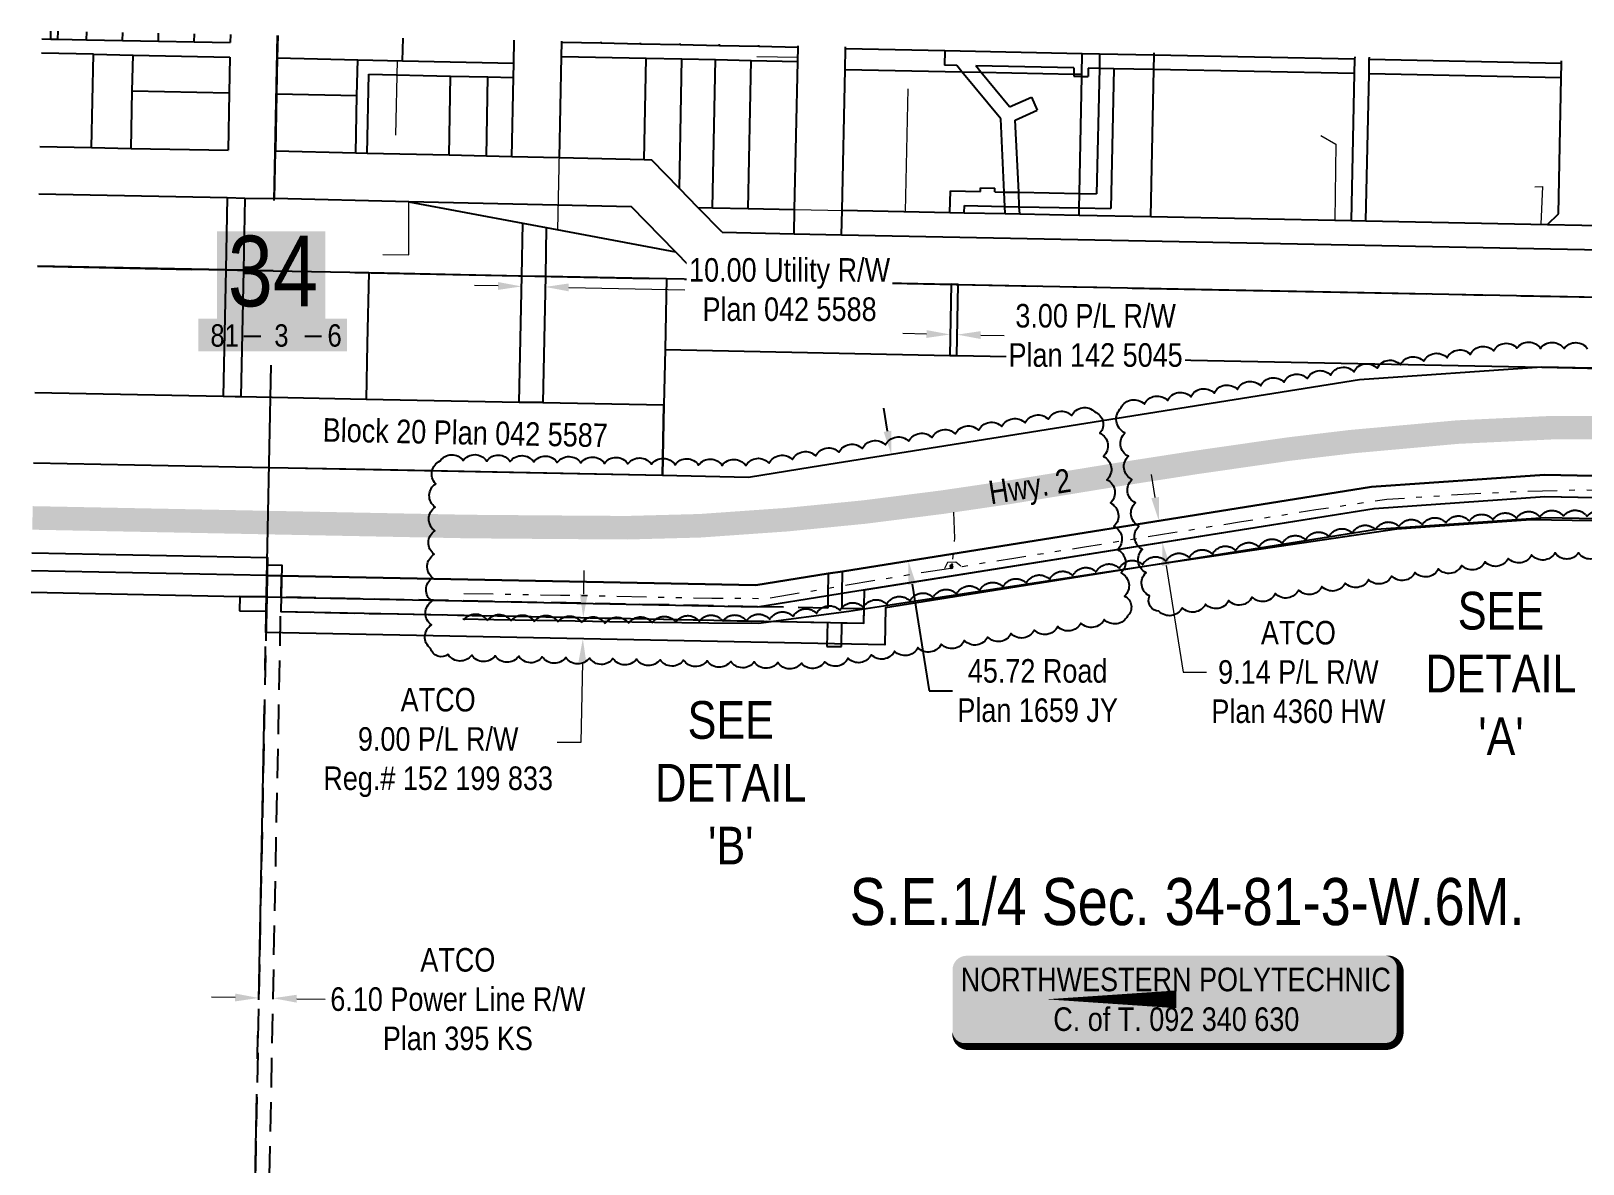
# Model space of a CAD drawing. Extents: x 414001 to 415604, y 6213282 to 6215080.
# Drawn here: x 414044 to 414703, y 6213824 to 6214305 of the extents above; entities that cross this region are included whole.
import ezdxf
from ezdxf.enums import TextEntityAlignment as Align

# ---------------------------------------------------------------- set-up
doc = ezdxf.new("R2010")
doc.units = 0
doc.header["$LTSCALE"] = 5
doc.header["$PDSIZE"] = 0.5
for name, pattern in [('0', [1, 1, 0]), ('CENTERLINEX33', [6.5, 2.5, -1, 0.5, -1, 0.5, -1]), ('foc-FLOWLINE', [3.75, 2.5, -1.25]), ('foc-QUARTERLINE', [33, 25, -3, 2, -3])]:
    doc.linetypes.add(name, pattern=pattern)
doc.layers.get('Defpoints').update_dxf_attribs({"color": 9})
for name, color, linetype in [('10', 1, 'Continuous'), ('9', 3, 'Continuous'), ('AS-FENCE-DASH', 48, 'foc-FENCE-DASH'), ('AS-OWNER', 7, 'Continuous'), ('AS-ROADS', 254, 'Continuous'), ('AS-SYMBOL', 7, 'Continuous'), ('AS-UNDERLAY-H', 141, 'Continuous'), ('C-EZE', 13, 'foc-FLOWLINE'), ('C-RW', 13, 'Continuous'), ('C-SYMBOL', 7, 'Continuous'), ('DETAIL-T', 7, 'Continuous'), ('F-RW', 190, 'Continuous'), ('L-SECLBL', 7, 'Continuous'), ('L-SECQ', 8, 'foc-QUARTERLINE'), ('L-TITLEDB', 4, 'Continuous'), ('L-TITLEDB-T', 4, 'Continuous'), ('P-PROPOSED', 10, 'Continuous'), ('T-BUSH', 110, '0')]:
    doc.layers.add(name, color=color, linetype=linetype)
for name, color, linetype, lineweight in [('AS-GENERAL', 48, 'Continuous', 18), ('C-EZE-T', 13, 'Continuous', 9), ('C-RW-T', 13, 'Continuous', 9), ('EXISTING PIPE (EXIST OR HP)', 240, 'CENTERLINEX33', 20), ('F-RW-T', 190, 'Continuous', 9)]:
    doc.layers.add(name, color=color, linetype=linetype, lineweight=lineweight)
doc.layers.add('AS-PIPE-AG', color=7, linetype='Continuous', true_color=0x7d00fa)
doc.layers.add('AS-TELUS-ATCO PIPELINES', color=7, linetype='foc-TEL', lineweight=9, true_color=0xff9c38)
doc.styles.add('175L', font='ARIALN.TTF', dxfattribs={"height": 20})
doc.styles.add('80', font='ARIALN.TTF', dxfattribs={"height": 10})
doc.styles.add('80CG', font='ARIALN.TTF', dxfattribs={"height": 10})
doc.styles.add('80L', font='ARIALN.TTF', dxfattribs={"height": 10})
doc.styles.add('foc-LtypeFont', font='ARIALN.TTF', dxfattribs={"height": 7.35})
doc.styles.add('SIMPLEX', font='ARIALN.TTF')
doc.linetypes.add('foc-FENCE-DASH', pattern='A,0.5,-0.5,1,-0.5,1,-0.5,1,-0.5,1,-0.5,["X",foc-LtypeFont,S=0.2,R=0,X=-0.625,Y=-0.75],-0.5', length=7.5)
doc.linetypes.add('foc-TEL', pattern='A,2,-1,["T",foc-LtypeFont,S=0.2,R=0,X=-0.425,Y=-0.75],-1.24,8', length=12.24)
doc.dimstyles.new('Compass 5 000', dxfattribs={"dimscale": 5, "dimtxt": 9, "dimasz": 2, "dimexe": 0.2, "dimexo": 0.0625, "dimgap": 0.5, "dimtad": 0, "dimtih": 1, "dimtoh": 1, "dimzin": 0, "dimdsep": 46, "dimtxsty": '80CG', "dimcen": 0.1, "dimse1": 1, "dimse2": 1, "dimclrd": 256, "dimclrt": 256, "dimaunit": 1, "dimadec": 4, "dimazin": 0, "dimtfac": 0.06, "dimtofl": 0, "dimtmove": 0, "dimatfit": 1, "dimfxl": 0.2, "dimtolj": 1, "dimtzin": 0, "dimlwd": -1, "dimarcsym": 0})

# ---------------------------------------------------------------- blocks, each defined once
blk = doc.blocks.new('L-SECLBL')
at = {"layer": '9', "color": 7}
for p, q in [((-5.08, -27.83), (-12.29, -27.83)), ((20.7, -27.83), (13.5, -27.83))]:
    blk.add_line(p, q, dxfattribs=at)
at = {"layer": '10', "color": 2, "style": 'SIMPLEX'}
blk.add_attdef('SEC', text='', height=30, dxfattribs=at).set_placement((0, 0), align=Align.MIDDLE)
at = {"layer": '10', "color": 5, "style": '80L'}
blk.add_attdef('TWP', text='', height=9.5, dxfattribs=at).set_placement((-14.43, -27.37), align=Align.MIDDLE_RIGHT)
blk.add_attdef('RGE', text='', height=9.5, dxfattribs=at).set_placement((3.62, -27.37), align=Align.MIDDLE_CENTER)
blk.add_attdef('MER', text='', height=9.5, dxfattribs=at).set_placement((23.17, -27.37), align=Align.MIDDLE_LEFT)
blk = doc.blocks.new('*D443')
at = {"layer": 'Defpoints', "color": 0, "transparency": 16777216}
for p in [(414465.17, 6214133.77), (414409.26, 6214124.84), (414472.37, 6214088.64)]:
    blk.add_point(p, dxfattribs=at)
at = {"layer": 'L-TITLEDB-T', "transparency": 16777216}
for p, q in [((414407.69, 6214134.72), (414406.11, 6214144.59)), ((414418.04, 6214069.84), (414425.26, 6214024.63)), ((414425.26, 6214024.63), (414435.26, 6214024.63))]:
    blk.add_line(p, q, dxfattribs=at)
for points in [[(414409.33, 6214134.98), (414406.04, 6214134.45), (414409.26, 6214124.84)], [(414419.69, 6214070.1), (414416.4, 6214069.58), (414416.47, 6214079.72)]]:
    blk.add_solid(points, dxfattribs=at)
at = {"layer": 'L-TITLEDB-T', "transparency": 16777216, "insert": (414471.35, 6214024.63), "char_height": 10, "width": 340.8138, "attachment_point": 5, "style": '80CG'}
blk.add_mtext('\\A1;45.72 Road\\PPlan 1659 JY', dxfattribs=at)
blk = doc.blocks.new('*D445')
at = {"layer": 'Defpoints', "color": 0, "transparency": 16777216}
for p in [(414262.34, 6214195.99), (414252.09, 6214183.7), (414262.09, 6214183.5)]:
    blk.add_point(p, dxfattribs=at)
at = {"layer": 'F-RW-T', "transparency": 16777216}
for p, q in [((414242.35, 6214196.4), (414232.35, 6214196.6)), ((414272.34, 6214195.79), (414321.59, 6214194.8))]:
    blk.add_line(p, q, dxfattribs=at)
for points in [[(414242.38, 6214198.07), (414242.31, 6214194.73), (414252.34, 6214196.2)], [(414272.37, 6214197.46), (414272.31, 6214194.13), (414262.34, 6214195.99)]]:
    blk.add_solid(points, dxfattribs=at)
at = {"layer": 'F-RW-T', "transparency": 16777216, "insert": (414366.08, 6214194.8), "char_height": 10, "attachment_point": 5, "style": '80CG', "bg_fill": 3, "box_fill_scale": 1.1, "bg_fill_color": 256, "bg_fill_true_color": 13158600, "bg_fill_transparency": 0}
blk.add_mtext('\\A1;10.00 Utility R/W\\PPlan 042 5588', dxfattribs=at)
blk = doc.blocks.new('*D446')
at = {"layer": 'Defpoints', "color": 0, "transparency": 16777216}
for p in [(414434.49, 6214190.84), (414437.49, 6214190.78), (414437.19, 6214175.75)]:
    blk.add_point(p, dxfattribs=at)
at = {"layer": 'F-RW-T', "transparency": 16777216}
for p, q in [((414424.2, 6214176.01), (414414.2, 6214176.21)), ((414447.19, 6214175.55), (414457.19, 6214175.36))]:
    blk.add_line(p, q, dxfattribs=at)
for points in [[(414424.23, 6214177.67), (414424.16, 6214174.34), (414434.19, 6214175.81)], [(414447.22, 6214177.22), (414447.16, 6214173.89), (414437.19, 6214175.75)]]:
    blk.add_solid(points, dxfattribs=at)
at = {"layer": 'F-RW-T', "transparency": 16777216, "insert": (414495.96, 6214175.36), "char_height": 10, "attachment_point": 5, "style": '80CG', "bg_fill": 3, "box_fill_scale": 1.1, "bg_fill_color": 256, "bg_fill_true_color": 13158600, "bg_fill_transparency": 0}
blk.add_mtext('\\A1;3.00 P/L R/W\\PPlan 142 5045', dxfattribs=at)
blk = doc.blocks.new('*D447')
at = {"layer": 'C-EZE-T', "transparency": 16777216}
for p, q in [((414130.79, 6213894.42), (414120.79, 6213894.61)), ((414156.92, 6213893.9), (414168.94, 6213893.66))]:
    blk.add_line(p, q, dxfattribs=at)
for points in [[(414130.82, 6213896.08), (414130.75, 6213892.75), (414140.78, 6213894.22)], [(414156.95, 6213895.57), (414156.89, 6213892.23), (414146.92, 6213894.1)]]:
    blk.add_solid(points, dxfattribs=at)
at = {"layer": 'Defpoints', "color": 0, "transparency": 16777216}
for p in [(414142.78, 6213995.74), (414148.92, 6213995.62), (414146.92, 6213894.1)]:
    blk.add_point(p, dxfattribs=at)
at = {"layer": 'C-EZE-T', "transparency": 16777216, "insert": (414225.31, 6213893.66), "char_height": 10, "attachment_point": 5, "style": '80CG'}
blk.add_mtext('\\A1;ATCO\\P6.10 Power Line R/W\\PPlan 395 KS', dxfattribs=at)
blk = doc.blocks.new('*D450')
at = {"layer": 'C-RW-T', "transparency": 16777216}
for p, q in [((414521.24, 6214106.57), (414519.66, 6214116.44)), ((414525.83, 6214077.79), (414533.06, 6214032.51)), ((414533.06, 6214032.51), (414543.06, 6214032.51))]:
    blk.add_line(p, q, dxfattribs=at)
for points in [[(414522.88, 6214106.83), (414519.59, 6214106.31), (414522.81, 6214096.69)], [(414527.48, 6214078.05), (414524.18, 6214077.53), (414524.25, 6214087.67)]]:
    blk.add_solid(points, dxfattribs=at)
at = {"layer": 'Defpoints', "color": 0, "transparency": 16777216}
for p in [(414575.28, 6214105.07), (414576.72, 6214096.04), (414524.25, 6214087.67)]:
    blk.add_point(p, dxfattribs=at)
at = {"layer": 'C-RW-T', "transparency": 16777216, "insert": (414582, 6214032.51), "char_height": 10, "attachment_point": 5, "style": '80CG'}
blk.add_mtext('\\A1;ATCO\\P9.14 P/L R/W\\PPlan 4360 HW', dxfattribs=at)
blk = doc.blocks.new('*U510')
h = blk.add_hatch(color=59)
edge = h.paths.add_edge_path()
edge.add_line((-89, -20), (89, -20))
edge.add_arc((89, -14), 6, 270, 360)
edge.add_line((95, -14), (95, 12.5))
edge.add_arc((89, 12.5), 6, 0, 90)
edge.add_line((89, 18.5), (-89, 18.5))
edge.add_arc((-89, 12.5), 6, 90, 180)
edge.add_line((-95, 12.5), (-95, -14))
edge.add_arc((-89, -14), 6, 180, 270)
at = {"color": 1, "flags": 128}
blk.add_lwpolyline([(-89, -20, 3, 3, 0), (89, -20, 3, 3, 0.414214), (95, -14, 3, 3, 0), (95, 12.5, 3, 0, 0.414214), (89, 18.5, 0, 0, 0), (-89, 18.5, 0, 0, 0.414214), (-95, 12.5, 0, 0, 0), (-95, -14, 0, 3, 0.414214)], format="xyseb", close=True, dxfattribs=at)
blk.add_lwpolyline([(-55.19, 0, 0, 7.5, 0), (0, 0, 0, 0, 0)], format="xyseb", dxfattribs=at)
at = {"color": 1, "style": '80'}
blk.add_attdef('ENTER_TEXT_001', (-35.99, -5), '', height=10, dxfattribs=at)
blk = doc.blocks.new('*D512')
at = {"layer": 'Defpoints', "color": 0, "transparency": 16777216}
for p in [(414183.4, 6214057.54), (414183.22, 6214048.58), (414278.35, 6214046.68)]:
    blk.add_point(p, dxfattribs=at)
at = {"layer": 'F-RW-T', "transparency": 16777216}
for p, q in [((414278.73, 6214065.63), (414278.93, 6214075.63)), ((414278.15, 6214036.68), (414277.47, 6214002.63)), ((414277.47, 6214002.63), (414267.47, 6214002.63))]:
    blk.add_line(p, q, dxfattribs=at)
for points in [[(414277.06, 6214065.67), (414280.39, 6214065.6), (414278.53, 6214055.64)], [(414276.48, 6214036.72), (414279.81, 6214036.65), (414278.35, 6214046.68)]]:
    blk.add_solid(points, dxfattribs=at)
at = {"layer": 'F-RW-T', "transparency": 16777216, "insert": (414216.95, 6214002.63), "char_height": 10, "attachment_point": 5, "style": '80CG'}
blk.add_mtext('\\A1;ATCO\\P9.00 P/L R/W\\PReg.# 152 199 833', dxfattribs=at)
blk = doc.blocks.new('VALVE')
h = blk.add_hatch(color=255)
h.dxf.hatch_style = 1
edge = h.paths.add_edge_path()
edge.add_line((-0.3, 0.2), (-1.2, 0.6))
edge.add_line((-1.2, 0.6), (-1.2, -0.6))
edge.add_line((-1.2, -0.6), (-0.3, -0.2))
edge.add_arc((0, 0), 0.411, 215.87753, 324.12247)
edge.add_line((0.3, -0.2), (1.2, -0.6))
edge.add_line((1.2, -0.6), (1.2, 0.6))
edge.add_line((1.2, 0.6), (0.3, 0.2))
edge.add_arc((0, 0), 0.411, 35.87753, 144.12247)
at = {"color": 48}
for p, q in [((-1.1, 0.4), (-1.1, -0.4)), ((-0.3, 0.1), (-1.1, 0.4)), ((0.3, 0.1), (1.1, 0.4)), ((1.1, 0.4), (1.1, -0.4)), ((-1.1, -0.4), (-0.3, -0.1)), ((1.1, -0.4), (0.3, -0.1))]:
    blk.add_line(p, q, dxfattribs=at)
for radius in [0.311, 0.11]:
    blk.add_circle((0, 0), radius, dxfattribs=at)
blk = doc.blocks.new('RISER')
h = blk.add_hatch(color=255)
h.dxf.hatch_style = 1
edge = h.paths.add_edge_path()
edge.add_arc((0, 0), 0.7, 0, 360)
blk.add_hatch(color=13).paths.add_polyline_path([(0.6, -0.2), (-0.6, -0.2, 0.774597)])
at = {"color": 13}
blk.add_line((-0.6, -0.2), (0.6, -0.2), dxfattribs=at)
blk.add_circle((0, 0), 0.6, dxfattribs=at)

msp = doc.modelspace()

# ---------------------------------------------------------------- hatches: boundary and pattern name
at = {"layer": 'AS-ROADS'}
h = msp.add_hatch(color=256, dxfattribs=at)
h.dxf.hatch_style = 1
h.paths.add_polyline_path([(415047.379, 6214132.574), (414943.737, 6214135.03), (414935.583, 6214135.728), (414918.576, 6214136.239), (414874.738, 6214137.1), (414837.303, 6214138.001), (414789.069, 6214139.635), (414744.824, 6214141.291), (414689.663, 6214141.262), (414649.358, 6214139.379), (414603.85, 6214135.286), (414577.324, 6214132.134), (414537.632, 6214126.423), (414504.427, 6214121.264), (414458.182, 6214113.709), (414430.298, 6214109.6), (414397.154, 6214105.402), (414364.345, 6214102.18), (414327.811, 6214099.614), (414297.075, 6214098.791), (414262.081, 6214099.031), (414229.367, 6214099.298), (414044.894, 6214102.949), (414044.697, 6214092.955), (414229.227, 6214089.303), (414262.006, 6214089.035), (414297.175, 6214088.794), (414328.295, 6214089.627), (414365.184, 6214092.218), (414398.271, 6214095.468), (414431.655, 6214099.696), (414459.717, 6214103.831), (414506, 6214111.393), (414539.111, 6214116.537), (414578.626, 6214122.222), (414604.888, 6214125.343), (414650.039, 6214129.404), (414689.899, 6214131.266), (414744.64, 6214131.295), (414788.713, 6214129.645), (414837.014, 6214128.009), (414874.52, 6214127.106), (414918.328, 6214126.246), (414935.006, 6214125.745), (414943.192, 6214125.044), (415047.142, 6214122.581)])
at = {"layer": 'AS-UNDERLAY-H'}
h = msp.add_hatch(color=256, dxfattribs=at)
h.dxf.hatch_style = 1
h.paths.add_polyline_path([(414169.006, 6214182.501), (414178.248, 6214182.501), (414178.248, 6214168.597), (414115.202, 6214168.597), (414115.202, 6214182.501), (414123.144, 6214182.501), (414123.144, 6214219.542), (414169.006, 6214219.542)])

# ---------------------------------------------------------------- linework, layer by layer
at = {"layer": 'AS-FENCE-DASH', "flags": 128}
msp.add_lwpolyline([(414227.448, 6214055.114), (414240.606, 6214054.884), (414267.92, 6214054.362), (414289.727, 6214054.041), (414308.765, 6214053.746), (414331.778, 6214053.37), (414352.838, 6214053.23), (414391.16, 6214058.413), (414424.302, 6214063.446), (414454.229, 6214068.049), (414495.874, 6214074.401), (414526.023, 6214078.961), (414578.678, 6214086.68), (414623.764, 6214093.285), (414680.625, 6214097.349), (414698.2, 6214097.029), (414719.903, 6214096.763), (414746.776, 6214096.25)], dxfattribs=at)
at = {"layer": 'AS-GENERAL', "flags": 128}
msp.add_lwpolyline([(414438.757, 6214077.525), (414436.564, 6214079.225), (414433.114, 6214078.97), (414431.844, 6214076.456), (414431.841, 6214076.441)], dxfattribs=at)
at = {"layer": 'AS-PIPE-AG', "flags": 128}
for points in [[(414435.05, 6214077.773), (414434.559, 6214077.72), (414434.275, 6214077.666), (414434.401, 6214076.729), (414434.687, 6214076.708), (414435.182, 6214076.807), (414435.143, 6214077.424), (414435.05, 6214077.773)], [(414435.05, 6214077.773), (414435.028, 6214078.269)]]:
    msp.add_lwpolyline(points, dxfattribs=at)
at = {"layer": 'AS-TELUS-ATCO PIPELINES', "flags": 128}
for points in [[(414193.492, 6214209.783), (414204.574, 6214209.562), (414204.557, 6214232.144), (414267.776, 6214220.255), (414269.247, 6214293.806), (414272.068, 6214293.747)], [(414368.236, 6214228.915), (414369.625, 6214291.727), (414369.659, 6214293.369), (414352.168, 6214293.684)], [(414199.04, 6214260.411), (414199.735, 6214292.055)], [(414687.675, 6214222.515), (414692.335, 6214226.992), (414693.657, 6214290.822), (414693.49, 6214291.893)], [(414416.207, 6214280.136), (414415.163, 6214227.972)], [(414591.494, 6214260.22), (414597.92, 6214256.537), (414597.506, 6214224.323)], [(414682.282, 6214238.451), (414685.573, 6214238.607), (414684.833, 6214222.573)], [(414368.236, 6214228.915), (414941.252, 6214217.436)], [(414045.248, 6214121.251), (414312.177, 6214115.909), (414313.248, 6214169.37), (414947.921, 6214156.649), (414968.029, 6214156.242), (415047.803, 6214154.629)]]:
    msp.add_lwpolyline(points, dxfattribs=at)
at = {"layer": 'C-EZE'}
msp.add_lwpolyline([(414145.44, 6213818.745), (414150.152, 6214058.205), (414382.182, 6214053.56), (414381.93, 6214043.42), (414388.121, 6214043.322), (414388.275, 6214053.438), (414397.658, 6214053.25), (414397.78, 6214059.343), (414388.367, 6214059.53), (414388.465, 6214065.989), (414388.606, 6214075.268), (414382.497, 6214074.294), (414382.356, 6214065.016), (414382.275, 6214059.653), (414352.501, 6214060.249), (414150.272, 6214064.297), (414150.451, 6214073.435), (414144.359, 6214073.557), (414144.179, 6214064.418), (414132.804, 6214064.646), (414132.682, 6214058.554), (414144.06, 6214058.326), (414139.348, 6213818.865)], dxfattribs=at)
at = {"layer": 'C-RW'}
msp.add_lwpolyline([(414044.18, 6214066.42), (414132.804, 6214064.646), (414144.179, 6214064.418), (414150.272, 6214064.297), (414352.501, 6214060.249), (414382.356, 6214065.016), (414388.465, 6214065.989), (414614.109, 6214102.01), (414686.647, 6214107.042), (414941.603, 6214101.913), (414941.787, 6214111.071), (414686.422, 6214116.188), (414613.058, 6214111.1), (414388.606, 6214075.268), (414382.497, 6214074.294), (414351.817, 6214069.407), (414150.451, 6214073.435), (414144.359, 6214073.557), (414044.358, 6214075.558)], dxfattribs=at)
at = {"layer": 'EXISTING PIPE (EXIST OR HP)', "flags": 128}
for points in [[(414227.852, 6214065.909), (414241.014, 6214065.678), (414268.897, 6214065.204), (414289.979, 6214064.793), (414309.071, 6214064.399), (414333.033, 6214063.939), (414356.574, 6214063.795), (414390.468, 6214069.529), (414423.07, 6214074.929), (414433.542, 6214076.538), (414436.178, 6214076.989), (414439.257, 6214077.401), (414461.251, 6214080.908), (414491.3, 6214085.735), (414528.664, 6214091.724), (414557.847, 6214096.376), (414589.395, 6214101.534), (414619.583, 6214105.866), (414649.546, 6214107.887), (414675.479, 6214109.232), (414701.083, 6214109.877), (414722.012, 6214109.424), (414747.349, 6214108.886)], [(414435.621, 6214100.362), (414436.066, 6214089.377), (414434.988, 6214078.322), (414436.178, 6214076.989)]]:
    msp.add_lwpolyline(points, dxfattribs=at)
at = {"layer": 'F-RW'}
msp.add_lwpolyline([(414262.851, 6214221.181), (414262.433, 6214200.557), (414261.348, 6214146.915), (414251.35, 6214147.114), (414252.437, 6214200.756), (414252.888, 6214223.055)], close=True, dxfattribs=at)
at = {"layer": 'F-RW', "flags": 128}
for points in [[(414437.017, 6214166.889), (414437.613, 6214197.051), (414434.614, 6214197.11), (414434.018, 6214166.949)], [(414931.835, 6213382.749), (414913.871, 6213383.101), (414928.607, 6214093.177), (414686.869, 6214098.039), (414615.132, 6214093.063), (414406.788, 6214059.804), (414406.473, 6214044.118), (414143.884, 6214049.371), (414144.448, 6214078.084), (414150.544, 6214077.964), (414150.157, 6214058.244), (414397.659, 6214053.293), (414397.944, 6214067.502), (414614.109, 6214102.01), (414686.647, 6214107.042), (414937.788, 6214101.99), (414937.377, 6214082.148), (414946.362, 6214081.958), (414946.19, 6214072.964), (414937.19, 6214073.154), (414923.052, 6213391.919), (414932.022, 6213391.743)]]:
    msp.add_lwpolyline(points, close=True, dxfattribs=at)
at = {"layer": 'L-SECQ'}
for p, q in [((414147.397, 6214232.734), (414148.76, 6214302.692)), ((414046.874, 6214204.733), (414112.292, 6214203.436)), ((414181.532, 6214202.063), (414948.487, 6214186.859)), ((414131.148, 6213398.465), (414146.034, 6214162.777))]:
    msp.add_line(p, q, dxfattribs=at)
at = {"layer": 'L-TITLEDB'}
for p, q in [((414048.754, 6214301.267), (414052.539, 6214301.19)), ((414048.754, 6214301.267), (414052.539, 6214301.19)), ((414052.539, 6214301.19), (414052.607, 6214304.598)), ((414052.539, 6214301.19), (414055.585, 6214301.129)), ((414052.539, 6214301.19), (414055.585, 6214301.129)), ((414055.585, 6214301.129), (414055.653, 6214304.537)), ((414055.585, 6214301.129), (414067.777, 6214300.886)), ((414055.585, 6214301.129), (414067.777, 6214300.886)), ((414067.777, 6214300.886), (414067.844, 6214304.296)), ((414067.777, 6214300.886), (414083.007, 6214300.581)), ((414067.777, 6214300.886), (414083.007, 6214300.581)), ((414083.007, 6214300.581), (414083.074, 6214303.994)), ((414083.007, 6214300.581), (414098.237, 6214300.276)), ((414083.007, 6214300.581), (414098.237, 6214300.276)), ((414098.237, 6214300.276), (414098.305, 6214303.692)), ((414098.237, 6214300.276), (414113.468, 6214299.972)), ((414098.237, 6214300.276), (414113.468, 6214299.972)), ((414113.468, 6214299.972), (414113.536, 6214303.39)), ((414113.468, 6214299.972), (414128.697, 6214299.666)), ((414113.468, 6214299.972), (414128.697, 6214299.666)), ((414128.765, 6214303.088), (414128.697, 6214299.666)), ((414128.765, 6214303.088), (414128.697, 6214299.666)), ((414148.869, 6214302.689), (414148.681, 6214293.173)), ((414148.869, 6214302.689), (414148.681, 6214293.173)), ((414201.868, 6214292.009), (414202.06, 6214301.635)), ((414249.078, 6214290.974), (414249.272, 6214300.699)), ((414269.247, 6214293.806), (414269.37, 6214299.898)), ((414269.37, 6214299.898), (414269.378, 6214300.3)), ((414269.37, 6214299.898), (414269.378, 6214300.3)), ((414269.37, 6214299.898), (414286.11, 6214299.551)), ((414286.11, 6214299.551), (414286.118, 6214299.969)), ((414286.11, 6214299.551), (414302.849, 6214299.205)), ((414302.849, 6214299.205), (414302.857, 6214299.637)), ((414319.59, 6214298.858), (414319.598, 6214299.305)), ((414070.701, 6214294.733), (414048.635, 6214295.175)), ((414070.701, 6214294.733), (414048.635, 6214295.175)), ((414069.903, 6214255.143), (414070.701, 6214294.733)), ((414069.903, 6214255.143), (414070.701, 6214294.733)), ((414070.701, 6214294.733), (414087.455, 6214294.397)), ((414087.15, 6214279.168), (414087.455, 6214294.397)), ((414087.455, 6214294.397), (414128.578, 6214293.573)), ((414128.578, 6214293.573), (414128.273, 6214278.344)), ((414148.681, 6214293.173), (414148.381, 6214277.929)), ((414148.681, 6214293.173), (414148.381, 6214277.929)), ((414148.681, 6214293.173), (414182.793, 6214292.427)), ((414148.681, 6214293.173), (414182.793, 6214292.427)), ((414268.386, 6214250.763), (414269.247, 6214293.806)), ((414268.386, 6214250.763), (414269.247, 6214293.806)), ((414269.247, 6214293.806), (414305.169, 6214293.062)), ((414302.849, 6214299.205), (414319.59, 6214298.858)), ((414304.319, 6214249.922), (414305.169, 6214293.062)), ((414304.319, 6214249.922), (414305.169, 6214293.062)), ((414305.169, 6214293.062), (414320.39, 6214292.747)), ((414305.169, 6214293.062), (414320.39, 6214292.747)), ((414319.366, 6214237.817), (414320.39, 6214292.747)), ((414319.59, 6214298.858), (414336.33, 6214298.512)), ((414320.39, 6214292.747), (414334.621, 6214292.452)), ((414320.39, 6214292.747), (414334.621, 6214292.452)), ((414336.33, 6214298.512), (414336.34, 6214298.973)), ((414336.33, 6214298.512), (414353.07, 6214298.164)), ((414353.07, 6214298.164), (414353.08, 6214298.641)), ((414353.07, 6214298.164), (414369.749, 6214297.82)), ((414369.625, 6214291.727), (414369.749, 6214297.82)), ((414369.749, 6214297.82), (414369.759, 6214298.31)), ((414369.749, 6214297.82), (414369.759, 6214298.31)), ((414389.67, 6214288.341), (414389.846, 6214297.019)), ((414389.67, 6214288.341), (414389.846, 6214297.019)), ((414389.846, 6214297.019), (414389.864, 6214297.912)), ((414389.846, 6214297.019), (414389.864, 6214297.912)), ((414431.958, 6214296.162), (414389.846, 6214297.019)), ((414431.958, 6214296.162), (414389.846, 6214297.019)), ((414431.958, 6214296.162), (414431.825, 6214290.07)), ((414490.308, 6214294.972), (414431.958, 6214296.162)), ((414490.308, 6214294.972), (414431.958, 6214296.162)), ((414490.175, 6214286.276), (414490.308, 6214294.972)), ((414497.618, 6214294.823), (414490.308, 6214294.972)), ((414497.618, 6214294.823), (414490.308, 6214294.972)), ((414497.618, 6214294.823), (414497.544, 6214288.726)), ((414520.795, 6214294.348), (414497.618, 6214294.823)), ((414520.795, 6214294.348), (414497.618, 6214294.823)), ((414520.624, 6214288.259), (414520.795, 6214294.348)), ((414520.624, 6214288.259), (414520.795, 6214294.348)), ((414520.795, 6214294.348), (414520.814, 6214295.316)), ((414520.795, 6214294.348), (414520.814, 6214295.316)), ((414606.01, 6214292.612), (414520.795, 6214294.348)), ((414606.01, 6214292.612), (414606.032, 6214293.627)), ((414606.01, 6214292.612), (414606.032, 6214293.627)), ((414612.104, 6214292.487), (414612.126, 6214293.506)), ((414182.488, 6214277.177), (414182.793, 6214292.427)), ((414182.793, 6214292.427), (414201.868, 6214292.009)), ((414182.793, 6214292.427), (414201.868, 6214292.009)), ((414186.875, 6214252.674), (414187.545, 6214286.228)), ((414187.545, 6214286.228), (414222.254, 6214285.468)), ((414201.868, 6214292.009), (414249.078, 6214290.974)), ((414201.868, 6214292.009), (414249.078, 6214290.974)), ((414248.956, 6214284.882), (414249.078, 6214290.974)), ((414333.334, 6214229.611), (414334.621, 6214292.452)), ((414334.621, 6214292.452), (414349.841, 6214292.137)), ((414334.621, 6214292.452), (414349.841, 6214292.137)), ((414348.54, 6214229.306), (414349.841, 6214292.137)), ((414348.54, 6214229.306), (414349.841, 6214292.137)), ((414349.841, 6214292.137), (414369.625, 6214291.727)), ((414368.236, 6214228.915), (414369.625, 6214291.727)), ((414368.236, 6214228.915), (414369.625, 6214291.727)), ((414388.442, 6214228.507), (414389.67, 6214288.341)), ((414388.442, 6214228.507), (414389.67, 6214288.341)), ((414389.67, 6214288.341), (414439.241, 6214287.324)), ((414437.098, 6214289.961), (414431.825, 6214290.07)), ((414439.241, 6214287.324), (414437.098, 6214289.961)), ((414455.662, 6214267.39), (414439.241, 6214287.324)), ((414439.241, 6214287.324), (414447.231, 6214287.16)), ((414447.231, 6214287.16), (414445.085, 6214289.799)), ((414486.76, 6214288.948), (414445.085, 6214289.799)), ((414459.415, 6214272.412), (414447.231, 6214287.16)), ((414447.231, 6214287.16), (414486.702, 6214286.346)), ((414486.702, 6214286.346), (414486.681, 6214285.423)), ((414486.76, 6214288.948), (414486.702, 6214286.346)), ((414486.702, 6214286.346), (414490.175, 6214286.276)), ((414490.155, 6214285.353), (414490.175, 6214286.276)), ((414492.851, 6214288.822), (414492.77, 6214285.3)), ((414497.544, 6214288.726), (414492.851, 6214288.822)), ((414497.544, 6214288.726), (414496.383, 6214235.489)), ((414503.632, 6214288.604), (414497.544, 6214288.726)), ((414503.632, 6214288.604), (414502.374, 6214229.274)), ((414520.624, 6214288.259), (414503.632, 6214288.604)), ((414519.389, 6214225.886), (414520.624, 6214288.259)), ((414519.389, 6214225.886), (414520.624, 6214288.259)), ((414605.883, 6214286.519), (414520.624, 6214288.259)), ((414605.883, 6214286.519), (414520.624, 6214288.259)), ((414604.573, 6214224.182), (414605.883, 6214286.519)), ((414604.573, 6214224.182), (414605.883, 6214286.519)), ((414605.883, 6214286.519), (414606.01, 6214292.612)), ((414605.883, 6214286.519), (414606.01, 6214292.612)), ((414610.667, 6214224.059), (414611.975, 6214286.394)), ((414611.975, 6214286.394), (414612.104, 6214292.487)), ((414693.531, 6214284.73), (414611.975, 6214286.394)), ((414693.657, 6214290.822), (414612.104, 6214292.487)), ((414693.531, 6214284.73), (414693.657, 6214290.822)), ((414693.657, 6214290.822), (414693.678, 6214291.889)), ((414221.582, 6214251.86), (414222.254, 6214285.468)), ((414222.254, 6214285.468), (414238.087, 6214285.121)), ((414237.413, 6214251.489), (414238.087, 6214285.121)), ((414238.087, 6214285.121), (414248.956, 6214284.882)), ((414248.282, 6214251.235), (414248.956, 6214284.882)), ((414248.282, 6214251.235), (414248.956, 6214284.882)), ((414486.681, 6214285.423), (414490.155, 6214285.353)), ((414489.093, 6214235.635), (414490.155, 6214285.353)), ((414490.155, 6214285.353), (414492.77, 6214285.3)), ((414692.335, 6214226.992), (414693.531, 6214284.73)), ((414086.662, 6214254.809), (414087.15, 6214279.168)), ((414087.15, 6214279.168), (414128.273, 6214278.344)), ((414128.273, 6214278.344), (414127.786, 6214253.986)), ((414148.381, 6214277.929), (414147.899, 6214253.586)), ((414148.381, 6214277.929), (414147.899, 6214253.586)), ((414148.381, 6214277.929), (414182.488, 6214277.177)), ((414182.002, 6214252.788), (414182.488, 6214277.177)), ((414459.415, 6214272.412), (414468.746, 6214276.579)), ((414468.746, 6214276.579), (414471.214, 6214271.017)), ((414457.12, 6214236.276), (414455.662, 6214267.39)), ((414461.768, 6214266.795), (414471.214, 6214271.017)), ((414463.302, 6214236.15), (414461.768, 6214266.795)), ((414047.864, 6214255.585), (414069.903, 6214255.143)), ((414047.864, 6214255.585), (414069.903, 6214255.143)), ((414069.903, 6214255.143), (414086.662, 6214254.809)), ((414086.662, 6214254.809), (414127.786, 6214253.986)), ((414147.503, 6214233.481), (414147.899, 6214253.586)), ((414182.002, 6214252.788), (414147.899, 6214253.586)), ((414182.002, 6214252.788), (414147.899, 6214253.586)), ((414186.875, 6214252.674), (414182.002, 6214252.788)), ((414221.582, 6214251.86), (414186.875, 6214252.674)), ((414221.582, 6214251.86), (414186.875, 6214252.674)), ((414237.413, 6214251.489), (414221.582, 6214251.86)), ((414237.413, 6214251.489), (414221.582, 6214251.86)), ((414248.282, 6214251.235), (414237.413, 6214251.489)), ((414248.282, 6214251.235), (414237.413, 6214251.489)), ((414268.386, 6214250.763), (414248.282, 6214251.235)), ((414304.319, 6214249.922), (414268.386, 6214250.763)), ((414304.319, 6214249.922), (414268.386, 6214250.763)), ((414307.696, 6214249.842), (414304.319, 6214249.922)), ((414307.696, 6214249.842), (414304.319, 6214249.922)), ((414319.366, 6214237.817), (414307.696, 6214249.842)), ((414319.366, 6214237.817), (414307.696, 6214249.842)), ((414047.473, 6214235.482), (414127.387, 6214233.883)), ((414047.473, 6214235.482), (414127.387, 6214233.883)), ((414127.387, 6214233.883), (414126.792, 6214203.27)), ((414127.387, 6214233.883), (414126.792, 6214203.27)), ((414127.387, 6214233.883), (414134.884, 6214233.733)), ((414127.387, 6214233.883), (414134.884, 6214233.733)), ((414134.884, 6214233.733), (414134.29, 6214203.121)), ((414134.884, 6214233.733), (414147.503, 6214233.481)), ((414134.884, 6214233.733), (414147.503, 6214233.481)), ((414204.557, 6214232.144), (414147.503, 6214233.481)), ((414204.557, 6214232.144), (414147.503, 6214233.481)), ((414327.211, 6214229.733), (414319.366, 6214237.817)), ((414434.121, 6214227.593), (414434.313, 6214236.731)), ((414434.313, 6214236.731), (414447.076, 6214236.477)), ((414447.076, 6214236.477), (414447.12, 6214237.999)), ((414447.12, 6214237.999), (414453.197, 6214237.878)), ((414453.153, 6214236.355), (414453.197, 6214237.878)), ((414453.153, 6214236.355), (414457.12, 6214236.276)), ((414457.452, 6214230.174), (414457.12, 6214236.276)), ((414457.12, 6214236.276), (414463.302, 6214236.15)), ((414463.546, 6214230.053), (414463.302, 6214236.15)), ((414463.302, 6214236.15), (414489.093, 6214235.635)), ((414489.03, 6214229.541), (414489.093, 6214235.635)), ((414489.093, 6214235.635), (414496.383, 6214235.489)), ((414298.996, 6214229.932), (414204.557, 6214232.144)), ((414204.557, 6214232.144), (414252.888, 6214223.055)), ((414204.557, 6214232.144), (414252.888, 6214223.055)), ((414317.666, 6214210.871), (414298.996, 6214229.932)), ((414327.211, 6214229.733), (414333.334, 6214229.611)), ((414337.432, 6214219.168), (414327.211, 6214229.733)), ((414327.211, 6214229.733), (414333.334, 6214229.611)), ((414333.334, 6214229.611), (414348.54, 6214229.306)), ((414333.334, 6214229.611), (414348.54, 6214229.306)), ((414348.54, 6214229.306), (414368.236, 6214228.915)), ((414348.54, 6214229.306), (414368.236, 6214228.915)), ((414368.085, 6214218.555), (414368.236, 6214228.915)), ((414388.141, 6214218.154), (414388.442, 6214228.507)), ((414388.442, 6214228.507), (414434.121, 6214227.593)), ((414388.442, 6214228.507), (414434.121, 6214227.593)), ((414434.121, 6214227.593), (414440.201, 6214227.472)), ((414434.121, 6214227.593), (414440.201, 6214227.472)), ((414440.201, 6214227.472), (414440.289, 6214230.516)), ((414440.201, 6214227.472), (414457.575, 6214227.125)), ((414440.201, 6214227.472), (414457.575, 6214227.125)), ((414440.289, 6214230.516), (414457.452, 6214230.174)), ((414457.575, 6214227.125), (414457.452, 6214230.174)), ((414457.452, 6214230.174), (414463.546, 6214230.053)), ((414457.575, 6214227.125), (414463.736, 6214227)), ((414457.575, 6214227.125), (414463.736, 6214227)), ((414463.736, 6214227), (414463.546, 6214230.053)), ((414463.546, 6214230.053), (414489.03, 6214229.541)), ((414463.736, 6214227), (414488.915, 6214226.497)), ((414463.736, 6214227), (414488.915, 6214226.497)), ((414488.915, 6214226.497), (414489.03, 6214229.541)), ((414489.03, 6214229.541), (414502.374, 6214229.274)), ((414687.675, 6214222.515), (414692.335, 6214226.992)), ((414252.888, 6214223.055), (414262.851, 6214221.181)), ((414252.888, 6214223.055), (414262.851, 6214221.181)), ((414262.851, 6214221.181), (414317.666, 6214210.871)), ((414262.851, 6214221.181), (414317.666, 6214210.871)), ((414488.915, 6214226.497), (414519.389, 6214225.886)), ((414488.915, 6214226.497), (414519.389, 6214225.886)), ((414519.389, 6214225.886), (414604.573, 6214224.182)), ((414519.389, 6214225.886), (414604.573, 6214224.182)), ((414604.573, 6214224.182), (414610.667, 6214224.059)), ((414610.667, 6214224.059), (414687.675, 6214222.515)), ((414610.667, 6214224.059), (414687.675, 6214222.515)), ((414687.675, 6214222.515), (414716.913, 6214221.931)), ((414337.432, 6214219.168), (414368.085, 6214218.555)), ((414368.085, 6214218.555), (414388.141, 6214218.154)), ((414388.141, 6214218.154), (414948.99, 6214206.919)), ((414328.951, 6214199.228), (414317.666, 6214210.871)), ((414328.951, 6214199.228), (414317.666, 6214210.871)), ((414126.792, 6214203.27), (414046.876, 6214204.87)), ((414046.876, 6214204.87), (414126.792, 6214203.27)), ((414126.792, 6214203.27), (414125.75, 6214149.629)), ((414126.792, 6214203.27), (414131.851, 6214203.167)), ((414131.851, 6214203.167), (414126.792, 6214203.27)), ((414131.851, 6214203.167), (414134.29, 6214203.121)), ((414134.29, 6214203.121), (414131.851, 6214203.167)), ((414134.29, 6214203.121), (414133.248, 6214149.479)), ((414146.903, 6214202.869), (414134.29, 6214203.121)), ((414134.29, 6214203.121), (414146.903, 6214202.869)), ((414146.903, 6214202.869), (414187.466, 6214202.054)), ((414146.903, 6214202.869), (414187.466, 6214202.054)), ((414187.466, 6214202.054), (414186.847, 6214171.898)), ((414187.466, 6214202.054), (414252.437, 6214200.756)), ((414187.466, 6214202.054), (414252.437, 6214200.756)), ((414252.437, 6214200.756), (414262.433, 6214200.557)), ((414252.437, 6214200.756), (414262.433, 6214200.557)), ((414262.433, 6214200.557), (414313.868, 6214199.534)), ((414262.433, 6214200.557), (414313.868, 6214199.534)), ((414313.868, 6214199.534), (414313.248, 6214169.37)), ((414313.868, 6214199.534), (414313.248, 6214169.37)), ((414313.868, 6214199.534), (414328.951, 6214199.228)), ((414313.868, 6214199.534), (414328.951, 6214199.228)), ((414328.951, 6214199.228), (414434.614, 6214197.11)), ((414328.951, 6214199.228), (414434.614, 6214197.11)), ((414434.614, 6214197.11), (414437.613, 6214197.051)), ((414434.614, 6214197.11), (414437.613, 6214197.051)), ((414437.613, 6214197.051), (414948.574, 6214186.811)), ((414437.613, 6214197.051), (414948.574, 6214186.811)), ((414186.847, 6214171.898), (414186.374, 6214148.414)), ((414313.248, 6214169.37), (414312.777, 6214145.89)), ((414313.248, 6214169.37), (414312.777, 6214145.89)), ((414313.248, 6214169.37), (414434.018, 6214166.949)), ((414313.248, 6214169.37), (414434.018, 6214166.949)), ((414434.018, 6214166.949), (414437.017, 6214166.889)), ((414434.018, 6214166.949), (414437.017, 6214166.889)), ((414437.017, 6214166.889), (414685.244, 6214161.914)), ((414437.017, 6214166.889), (414685.244, 6214161.914)), ((414685.244, 6214161.914), (414947.921, 6214156.649)), ((414312.177, 6214115.909), (414312.777, 6214145.89)), ((414312.177, 6214115.909), (414312.777, 6214145.89)), ((414144.179, 6214064.418), (414144.06, 6214058.326))]:
    msp.add_line(p, q, dxfattribs=at)
msp.add_lwpolyline([(414044.506, 6214083.174), (414144.508, 6214081.173), (414144.359, 6214073.557), (414150.451, 6214073.435), (414351.817, 6214069.407), (414382.497, 6214074.294), (414388.606, 6214075.268), (414613.058, 6214111.1), (414686.422, 6214116.188), (414941.787, 6214111.071), (414946.968, 6214110.956), (414947.921, 6214156.649), (414685.244, 6214161.914), (414607.874, 6214156.548), (414375.625, 6214119.472), (414348.66, 6214115.177), (414312.177, 6214115.909), (414185.771, 6214118.439), (414145.258, 6214119.25), (414045.248, 6214121.251)], dxfattribs=at)
at = {"layer": 'L-TITLEDB', "flags": 128}
msp.add_lwpolyline([(414045.832, 6214151.231), (414125.75, 6214149.629), (414130.809, 6214149.528), (414133.248, 6214149.479), (414186.374, 6214148.414), (414251.35, 6214147.114), (414261.348, 6214146.915), (414312.778, 6214145.89), (414312.177, 6214115.909), (414185.771, 6214118.439), (414145.258, 6214119.25), (414045.248, 6214121.251)], dxfattribs=at)
at = {"layer": 'P-PROPOSED', "flags": 128}
msp.add_lwpolyline([(414710.9, 6214083.084, -0.5205671), (414700.904, 6214083.084, -0.5205671), (414690.908, 6214083.084, -0.5205671), (414680.974, 6214082.265, -0.5205671), (414671.09, 6214080.771, -0.5205671), (414661.207, 6214079.276, -0.5205671), (414651.323, 6214077.782, -0.5205671), (414641.44, 6214076.287, -0.5205671), (414631.556, 6214074.793, -0.5205671), (414621.673, 6214073.298, -0.5205671), (414611.789, 6214071.804, -0.5205671), (414601.905, 6214070.309, -0.5205671), (414592.022, 6214068.815, -0.5205671), (414582.138, 6214067.32, -0.5205671), (414572.255, 6214065.826, -0.5205671), (414562.371, 6214064.331, -0.5205671), (414552.488, 6214062.836, -0.5205671), (414542.604, 6214061.342, -0.5205671), (414532.721, 6214059.847, -0.5205671), (414522.837, 6214058.353, -0.5205671), (414518.832, 6214064.831, -0.5205671), (414517.338, 6214074.715, -0.5205671), (414515.843, 6214084.599, -0.5205671), (414514.349, 6214094.482, -0.5205671), (414512.854, 6214104.366, -0.5205671), (414511.359, 6214114.249, -0.5205671), (414509.865, 6214124.133, -0.5205671), (414508.37, 6214134.016, -0.5205671), (414506.757, 6214144.685, -0.5205671), (414516.631, 6214146.242, -0.5205671), (414526.505, 6214147.799, -0.5205671), (414536.379, 6214149.356, -0.5205671), (414546.253, 6214150.913, -0.5205671), (414556.127, 6214152.47, -0.5205671), (414566.001, 6214154.027, -0.5205671), (414575.874, 6214155.584, -0.5205671), (414585.758, 6214157.078, -0.5205671), (414595.645, 6214158.55, -0.5205671), (414605.532, 6214160.022, -0.5205671), (414615.419, 6214161.493, -0.5205671), (414625.306, 6214162.965, -0.5205671), (414635.193, 6214164.437, -0.5205671), (414645.08, 6214165.909, -0.5205671), (414654.967, 6214167.381, -0.5205671), (414664.854, 6214168.853, -0.5205671), (414674.761, 6214170.031, -0.5205671), (414684.756, 6214169.922, -0.5205671), (414694.751, 6214169.812, -0.5205671), (414704.747, 6214169.703, -0.5205671)], format="xyb", dxfattribs=at)
msp.add_lwpolyline([(414509.509, 6214056.338, -0.5205671), (414499.625, 6214054.843, -0.5205671), (414489.742, 6214053.349, -0.5205671), (414479.858, 6214051.854, -0.5205671), (414469.975, 6214050.36, -0.5205671), (414460.091, 6214048.865, -0.5205671), (414450.208, 6214047.371, -0.5205671), (414440.324, 6214045.876, -0.5205671), (414430.44, 6214044.382, -0.5205671), (414420.557, 6214042.887, -0.5205671), (414410.673, 6214041.393, -0.5205671), (414400.79, 6214039.898, -0.5205671), (414390.906, 6214038.404, -0.5205671), (414381.023, 6214036.909, -0.5205671), (414371.079, 6214036.364, -0.5205671), (414361.086, 6214036.602, -0.5205671), (414351.093, 6214036.839, -0.5205671), (414341.1, 6214037.076, -0.5205671), (414331.107, 6214037.313, -0.5205671), (414321.114, 6214037.551, -0.5205671), (414311.121, 6214037.788, -0.5205671), (414301.127, 6214038.025, -0.5205671), (414291.134, 6214038.262, -0.5205671), (414281.141, 6214038.499, -0.5205671), (414271.148, 6214038.737, -0.5205671), (414261.155, 6214038.974, -0.5205671), (414251.162, 6214039.211, -0.5205671), (414241.169, 6214039.448, -0.5205671), (414231.176, 6214039.685, -0.5205671), (414221.183, 6214039.923, -0.5205671), (414213.748, 6214042.572, -0.5205671), (414214.08, 6214052.562, -0.5205671), (414214.28, 6214062.556, -0.5205671), (414214.512, 6214072.548, -0.5205671), (414215.297, 6214082.509, -0.5205671), (414215.497, 6214092.502, -0.5205671), (414215.697, 6214102.496, -0.5205671), (414215.897, 6214112.49, -0.5205671), (414217.787, 6214122.143, -0.5205671), (414227.544, 6214122.299, -0.5205671), (414237.538, 6214122.099, -0.5205671), (414247.532, 6214121.9, -0.5205671), (414257.526, 6214121.7, -0.5205671), (414267.52, 6214121.5, -0.5205671), (414277.514, 6214121.3, -0.5205671), (414287.508, 6214121.1, -0.5205671), (414297.502, 6214120.9, -0.5205671), (414307.495, 6214120.7, -0.5205671), (414317.49, 6214120.535, -0.5205671), (414327.485, 6214120.404, -0.5205671), (414337.48, 6214120.272, -0.5205671), (414347.475, 6214120.14, -0.5205671), (414357.389, 6214121.132, -0.5205671), (414367.263, 6214122.689, -0.5205671), (414377.137, 6214124.246, -0.5205671), (414387.011, 6214125.803, -0.5205671), (414396.885, 6214127.36, -0.5205671), (414406.759, 6214128.917, -0.5205671), (414416.633, 6214130.474, -0.5205671), (414426.507, 6214132.031, -0.5205671), (414436.381, 6214133.588, -0.5205671), (414446.254, 6214135.145, -0.5205671), (414456.128, 6214136.702, -0.5205671), (414466.002, 6214138.259, -0.5205671), (414475.876, 6214139.816, -0.5205671), (414485.75, 6214141.373, -0.5205671), (414495.624, 6214142.93, -0.5205671), (414497.774, 6214133.942, -0.5205671), (414499.269, 6214124.058, -0.5205671), (414500.763, 6214114.175, -0.5205671), (414502.258, 6214104.291, -0.5205671), (414503.752, 6214094.407, -0.5205671), (414505.247, 6214084.524, -0.5205671), (414506.741, 6214074.64, -0.5205671), (414508.236, 6214064.757, -0.5205671)], format="xyb", close=True, dxfattribs=at)
at = {"layer": 'T-BUSH', "flags": 128}
msp.add_lwpolyline([(414227.853, 6214054.698, -0.5205671), (414237.845, 6214054.435, -0.5205671), (414247.839, 6214054.228, -0.5205671), (414257.833, 6214054.046, -0.5205671), (414267.828, 6214053.864, -0.5205671), (414277.817, 6214053.512, -0.5205671), (414287.807, 6214053.158, -0.5205671), (414297.8, 6214053.227, -0.5205671), (414307.794, 6214053.418, -0.5205671), (414317.786, 6214053.719, -0.5205671), (414327.777, 6214054.019, -0.5205671), (414337.771, 6214054.149, -0.5205671), (414347.767, 6214054.162, -0.5205671), (414357.719, 6214054.842, -0.5205671), (414367.633, 6214056.123, -0.5205671), (414377.546, 6214057.403, -0.5205671), (414387.46, 6214058.684, -0.5205671), (414397.374, 6214059.965, -0.5205671), (414407.287, 6214061.245, -0.5205671), (414417.178, 6214062.689, -0.5205671), (414427.06, 6214064.192, -0.5205671), (414436.942, 6214065.695, -0.5205671), (414446.824, 6214067.198, -0.5205671), (414456.704, 6214068.716, -0.5205671), (414466.575, 6214070.296, -0.5205671), (414476.445, 6214071.876, -0.5205671), (414486.315, 6214073.456, -0.5205671), (414496.188, 6214075.019, -0.5205671), (414506.069, 6214076.532, -0.5205671), (414515.949, 6214078.045, -0.5205671), (414525.83, 6214079.558, -0.5205671), (414535.712, 6214081.066, -0.5205671), (414545.593, 6214082.573, -0.5205671), (414555.475, 6214084.08, -0.5205671), (414565.357, 6214085.587, -0.5205671), (414575.238, 6214087.093, -0.5205671), (414585.122, 6214088.584, -0.5205671), (414595.013, 6214090.031, -0.5205671), (414604.904, 6214091.477, -0.5205671), (414614.794, 6214092.924, -0.5205671), (414624.698, 6214094.261, -0.5205671), (414634.661, 6214095.062, -0.5205671), (414644.628, 6214095.828, -0.5205671), (414654.597, 6214096.559, -0.5205671), (414664.573, 6214097.179, -0.5205671), (414674.552, 6214097.774, -0.5205671), (414684.531, 6214098.346, -0.5205671), (414694.515, 6214098.697, -0.5205671), (414704.51, 6214098.54, -0.5205671), (414714.504, 6214098.383, -0.5205671), (414724.499, 6214098.201, -0.5205671), (414734.492, 6214097.99, -0.5205671), (414746.4, 6214097.739, -0.5205671)], format="xyb", dxfattribs=at)

# ---------------------------------------------------------------- block references
at = {"layer": 'AS-OWNER', "color": 3}
ref = msp.add_blockref('*U510', (414530.192, 6213893.639), dxfattribs=dict(at, xscale=0.99959013, yscale=0.99959013, zscale=0.99959013))
ref.add_attrib('ENTER_TEXT_001', 'NORTHWESTERN POLYTECHNIC', (414438.725, 6213897.057), dxfattribs={"layer": '0', "color": 1, "height": 9.9959, "style": '80'})
ref.add_attrib('ENTER_TEXT_002', 'C. of T. 092 340 630', (414477.993, 6213880.22), dxfattribs={"layer": '0', "color": 1, "height": 9.9959, "style": '80'})
at = {"layer": 'AS-SYMBOL', "xscale": 0.1000000000000001, "yscale": 0.1000000000000001, "zscale": 0.1000000000000001}
for name, p in [('VALVE', (414434.559, 6214077.72)), ('VALVE', (414434.687, 6214076.708)), ('RISER', (414435.028, 6214078.269)), ('VALVE', (414435.143, 6214077.424))]:
    msp.add_blockref(name, p, dxfattribs=at)
at = {"layer": 'L-SECLBL', "xscale": 0.99959013, "yscale": 0.99959013, "zscale": 0.99959013}
msp.add_blockref('L-SECLBL', (414146.813, 6214202.751), dxfattribs=at).add_auto_attribs({'SEC': '34', 'TWP': '81', 'RGE': '3', 'MER': '6'})

# ---------------------------------------------------------------- texts
at = {"insert": (414449.414, 6214113.463), "char_height": 9.9959, "attachment_point": 1, "rotation": 9.070101, "style": '80L'}
msp.add_mtext_dynamic_manual_height_columns('\\pi0.48977;Hwy. 2', width=34.48559, gutter_width=49.98, heights=[0], dxfattribs=at)
at = {"layer": 'C-SYMBOL', "color": 3, "style": '175L'}
msp.add_text('S.E.1/4 Sec. 34-81-3-W.6M.', height=19.9918, dxfattribs=at).set_placement((414534.792, 6213919.118), align=Align.BOTTOM_CENTER)
at = {"layer": 'DETAIL-T', "color": 3, "char_height": 15.9934, "width": 63.61004, "attachment_point": 5, "style": '80CG'}
for s, insert in [("SEE\\PDETAIL 'A'", (414667.968, 6214031.92)), ("SEE\\PDETAIL 'B'", (414341.134, 6213985.55))]:
    msp.add_mtext(s, dxfattribs=dict(at, insert=insert))

# ---------------------------------------------------------------- dimensions: what is measured, and where the dimension line sits
at = {"layer": 'C-EZE-T'}
dim = msp.add_linear_dim(base=(414146.922, 6213894.098), p1=(414142.781, 6213995.737), p2=(414148.92, 6213995.616), angle=358.872602, text='ATCO\\P6.10 Power Line R/W\\PPlan 395 KS', dimstyle='Compass 5 000', dxfattribs=at)
dim.commit()
dim.dimension.update_dxf_attribs({"geometry": '*D447', "text_midpoint": (414225.309, 6213893.664), "dimtype": 161})
at = {"layer": 'C-RW-T'}
dim = msp.add_linear_dim(base=(414524.254, 6214087.666), p1=(414575.283, 6214105.07), p2=(414576.725, 6214096.042), angle=279.069786, text='ATCO\\P9.14 P/L R/W\\PPlan 4360 HW', dimstyle='Compass 5 000', dxfattribs=at)
dim.commit()
dim.dimension.update_dxf_attribs({"geometry": '*D450', "text_midpoint": (414581.998, 6214032.513), "dimtype": 161})
at = {"layer": 'F-RW-T'}
dim = msp.add_linear_dim(base=(414278.347, 6214046.681), p1=(414183.399, 6214057.539), p2=(414183.22, 6214048.584), angle=268.85404, text='ATCO\\P9.00 P/L R/W\\PReg.# 152 199 833', dimstyle='Compass 5 000', dxfattribs=at)
dim.commit()
dim.dimension.update_dxf_attribs({"geometry": '*D512', "text_midpoint": (414216.947, 6214002.63), "dimtype": 161})

# ---------------------------------------------------------------- next in the draw order: texts
at = {"layer": 'L-TITLEDB-T', "insert": (414167.621, 6214140.346), "char_height": 9.9959, "attachment_point": 1, "rotation": 358.864326, "style": '175L', "bg_fill": 3, "box_fill_scale": 1.15, "bg_fill_color": 256, "bg_fill_true_color": 256, "bg_fill_transparency": 0}
msp.add_mtext_dynamic_manual_height_columns('\\pi0.47273;Block 20 Plan 042 5587', width=120.52807, gutter_width=99.959, heights=[0], dxfattribs=at)

# ---------------------------------------------------------------- next in the draw order: dimensions: what is measured, and where the dimension line sits
at = {"layer": 'F-RW-T'}
for base, p1, p2, angle, text, picture, middle in [((414262.341, 6214195.995), (414252.091, 6214183.698), (414262.088, 6214183.495), 358.840829, '10.00 Utility R/W\\PPlan 042 5588', '*D445', (414366.075, 6214194.796)), ((414437.192, 6214175.752), (414434.49, 6214190.841), (414437.489, 6214190.781), 358.868276, '3.00 P/L R/W\\PPlan 142 5045', '*D446', (414495.957, 6214175.357))]:
    dim = msp.add_linear_dim(base=base, p1=p1, p2=p2, angle=angle, text=text, dimstyle='Compass 5 000', override={"dimtfill": 1}, dxfattribs=at)
    dim.commit()
    dim.dimension.update_dxf_attribs({"geometry": picture, "text_midpoint": middle, "dimtype": 161})

# ---------------------------------------------------------------- next in the draw order: dimensions: what is measured, and where the dimension line sits
at = {"layer": 'L-TITLEDB-T'}
dim = msp.add_linear_dim(base=(414409.263, 6214124.842), p1=(414472.373, 6214088.641), p2=(414465.169, 6214133.767), angle=99.070101, text='45.72 Road\\PPlan 1659 JY', dimstyle='Compass 5 000', dxfattribs=at)
dim.commit()
dim.dimension.update_dxf_attribs({"geometry": '*D443', "text_midpoint": (414471.351, 6214024.631), "dimtype": 161})

doc.saveas('drawing.dxf')
